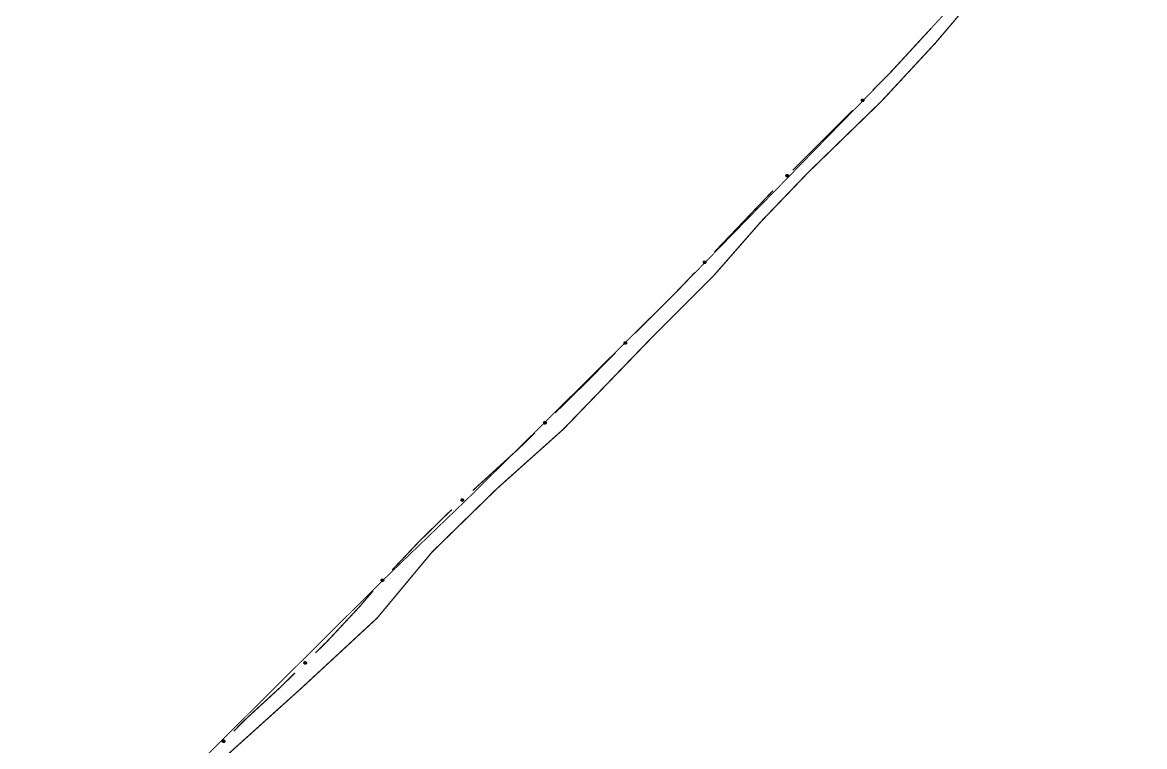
# Model space of a CAD drawing. Extents: x 205150 to 206910, y 4858726 to 4860849.
# Drawn here: x 205154.1 to 205312.7, y 4860130.7 to 4860233 of the extents above; entities that cross this region are included whole.
import ezdxf

# ---------------------------------------------------------------- set-up
doc = ezdxf.new("R2010")
doc.units = 0
doc.header["$LTSCALE"] = 1.5
doc.header["$MEASUREMENT"] = 0
for name, color, linetype in [('LM-LIM-SETOR-FISCAL', 7, 'CONTINUOUS'), ('SV-EIXO-RUA-N-PAV', 6, 'CONTINUOUS'), ('SV-RUA-NAO-PAV-S-GUIA-C-GUIA', 7, 'CONTINUOUS')]:
    doc.layers.add(name, color=color, linetype=linetype)
doc.linetypes.add('Limite', pattern='A,20,-3,[130,ltypeshp.shx,S=6.35,R=0,X=0,Y=0],-3,20', length=46)

msp = doc.modelspace()

# ---------------------------------------------------------------- linework, layer by layer
at = {"layer": 'LM-LIM-SETOR-FISCAL', "linetype": 'Limite', "ltscale": 0.1, "const_width": 0.13, "flags": 128}
msp.add_lwpolyline([(205319.29, 4860270.52), (205308.71, 4860256.67), (205305.78, 4860258.84), (205287.54, 4860237.69), (205276.64, 4860225.85), (205246.75, 4860195.21), (205217.93, 4860166.62), (205205.07, 4860154.22), (205154.16, 4860103.62), (205198.33, 4860053.28), (205217.33, 4860073.87), (205228.31, 4860086.13), (205238.29, 4860095.9), (205249.21, 4860104.33), (205257.45, 4860109.18), (205264.02, 4860112.21), (205279.18, 4860117.77), (205286.26, 4860119.79), (205298.64, 4860121.61), (205309.27, 4860122.88), (205318.87, 4860123.38), (205330.48, 4860123.39), (205348.91, 4860120.43), (205359.29, 4860117.56), (205368.87, 4860113.52), (205387.79, 4860104.36), (205416.55, 4860084.92), (205427.35, 4860072.78), (205437.08, 4860059.62), (205479.77, 4859996.22), (205490.09, 4859981.19), (205507.28, 4859955.95), (205301.82, 4859758.53), (205304.27, 4859754.35), (205308.51, 4859743.48), (205314.17, 4859730.07), (205319.34, 4859714.73), (205318.69, 4859702.13), (205317.26, 4859690.64), (205315.74, 4859682.13), (205314.47, 4859670.89), (205312.89, 4859663.45), (205309.4, 4859652.21), (205307.5, 4859644.78), (205307.82, 4859635.75), (205310.04, 4859627.84), (205314.31, 4859618.34), (205319.85, 4859606.63), (205326.97, 4859596.97), (205332.19, 4859589.73), (205339.8, 4859581.22), (205346.76, 4859572.51), (205354, 4859559.81), (205353.39, 4859552.98), (205353.27, 4859547.01), (205355.22, 4859540.43), (205360.95, 4859533.08), (205371.88, 4859519.43), (205377.63, 4859512.44), (205385.79, 4859503.96), (205396.46, 4859500.67), (205404.7, 4859492.02), (205412.93, 4859478.57), (205420.22, 4859461.9), (205423.63, 4859449.31), (205425.2, 4859433.83), (205427.41, 4859417.81), (205434.87, 4859380.22), (205437.8, 4859372.3), (205447.24, 4859361.81), (205453.54, 4859349.48), (205459.05, 4859329.54), (205466.92, 4859311.43), (205476.36, 4859294.25), (205487.12, 4859281.65), (205492.89, 4859272.47), (205496.57, 4859259.35), (205503.39, 4859250.69), (205510.74, 4859242.04), (205513.88, 4859233.64), (205518.87, 4859225.77), (205525.3, 4859218.82), (205532.12, 4859213.83), (205535.79, 4859207.8), (205538.94, 4859201.5), (205542.88, 4859195.99), (205547.34, 4859189.96), (205548.12, 4859187.59), (205557.31, 4859181.03), (205563.87, 4859170.28), (205572.52, 4859159), (205575.67, 4859152.83), (205573.49, 4859146.26), (205574.41, 4859107.72), (205574.1, 4859102.45), (205570.43, 4859091.7), (205564.13, 4859081.46), (205558.88, 4859071.49), (205553.9, 4859063.1), (205553.9, 4859053.65), (205550.78, 4858995.23), (205582.12, 4858999.84), (205643.48, 4859000.72), (205662.02, 4859003.54), (205723.44, 4859017.98), (205780.86, 4859021.75), (205796.46, 4859023.04), (205822.25, 4859018.37), (205884.61, 4859012.81), (205949.14, 4859010.7), (206010.04, 4859007.01), (206085.77, 4858991.23), (206142.93, 4858964.03), (206222.76, 4858955.8), (206247.48, 4858946.16), (206320.03, 4858923.22), (206357.59, 4858908.6), (206441.35, 4858853.88), (206472.45, 4858825.54), (206535.38, 4858773.37), (206582.46, 4858737.4), (206654.71, 4858791.02), (206678.45, 4858818.8), (206712.51, 4858857.69), (206744.07, 4858897.64), (206751.69, 4858909.49), (206759.23, 4858922.23), (206766.2, 4858935.79), (206774.68, 4858954.45), (206780.86, 4858969.77), (206787.32, 4858989.53), (206795.67, 4859017.91), (206801.34, 4859037.45), (206804.81, 4859048.55), (206810.21, 4859067.25), (206818.72, 4859096.7), (206836.07, 4859155.15), (206846.57, 4859191.69), (206849.26, 4859199.97), (206857.1, 4859228.87), (206879.44, 4859306.63), (206888.86, 4859339.28), (206892.9, 4859355.31), (206898.05, 4859377.14), (206902.33, 4859396.65), (206903.66, 4859403.73), (206904.19, 4859408.48), (206905.69, 4859418.05), (206906.56, 4859427.57), (206907.69, 4859436.73), (206908.51, 4859451.61), (206908.98, 4859469.92), (206908.88, 4859478.27), (206909.31, 4859486.41), (206909.8, 4859503.75), (206908.06, 4859522.53), (206905.79, 4859539.89), (206902.11, 4859560.26), (206898.96, 4859576.34), (206897.7, 4859582.09), (206890.37, 4859608.85), (206880.35, 4859645.11), (206869.65, 4859680.81), (206865.82, 4859696.97), (206853.5, 4859740.64), (206829.42, 4859824.64), (206821, 4859851.39), (206812.97, 4859883.79), (206808.11, 4859900.23), (206792.3, 4859957.48), (206787.8, 4859976.76), (206777.66, 4860010.06), (206765, 4860051.58), (206755.54, 4860085.7), (206750.68, 4860101.63), (206741.17, 4860125.56), (206733.16, 4860141.6), (206724.53, 4860155.76), (206720.58, 4860162.18), (206711.45, 4860176.18), (206701.64, 4860187.46), (206699.72, 4860189.66), (206688, 4860201.91), (206676.62, 4860211.53), (206661.73, 4860222.42), (206647.52, 4860230.3), (206635.25, 4860235.79), (206614.85, 4860243.29), (206606.14, 4860245.65), (206597.68, 4860248), (206583.47, 4860251.01), (206568.95, 4860253.89), (206555.52, 4860256.25), (206536.42, 4860258.75), (206515.07, 4860261.46), (206491.2, 4860264.62), (206461.18, 4860268.88), (206439.8, 4860271.78), (206410.63, 4860276.21), (206388.16, 4860279.36), (206368.66, 4860282.7), (206354.57, 4860286.28), (206341.8, 4860291.58), (206328.08, 4860297.72), (206312.52, 4860304.06), (206285.44, 4860316.18), (206266.75, 4860326.61), (206251.28, 4860335.83), (206233.37, 4860347.73), (206203.78, 4860369), (206190.98, 4860381.36), (206176.1, 4860393.77), (206148.73, 4860420.73), (206131.72, 4860438.15), (206119.93, 4860450.72), (206096.07, 4860474.64), (206079.22, 4860491.32), (206053.65, 4860516.64), (206024.02, 4860544.98), (206003.48, 4860565.32), (205982.61, 4860587.19), (205969.68, 4860601.5), (205947.41, 4860624.23), (205941.47, 4860630.27), (205933.71, 4860637.54), (205921.87, 4860648.63), (205904.16, 4860665.5), (205891.55, 4860678.66), (205883.32, 4860686.89), (205866.07, 4860704.91), (205856.37, 4860714.35), (205825.17, 4860745.55), (205813.99, 4860756.84), (205803.22, 4860767.55), (205796.49, 4860774.25), (205790.73, 4860779.92), (205778.11, 4860792.25), (205767.26, 4860803.09), (205754.34, 4860816.31), (205748.7, 4860822.1), (205743.2, 4860827.74), (205737.56, 4860833.24), (205728.8, 4860841.85), (205722.27, 4860848.82), (205716.69, 4860834.76), (205683.28, 4860785.15), (205648.13, 4860731.52), (205621.03, 4860690.19), (205590.06, 4860643.83), (205580.55, 4860630.3), (205567.6, 4860611.82), (205565.6, 4860608.82), (205469.79, 4860465.73), (205420.74, 4860392.29), (205335.67, 4860262.2), (205321.6, 4860273.55)], close=True, dxfattribs=at)
at = {"layer": 'SV-EIXO-RUA-N-PAV', "const_width": 0.18, "flags": 128}
for points in [[(205276.64, 4860225.85), (205282.47, 4860232.18)], [(205274.24, 4860223.45), (205276.36, 4860225.57)], [(205276.36, 4860225.57), (205276.64, 4860225.85)], [(205262.93, 4860212.14), (205271.41, 4860220.62)], [(205251.87, 4860200.58), (205260.15, 4860209.26)], [(205246.75, 4860195.21), (205249.11, 4860197.68)], [(205240.69, 4860189.13), (205246.34, 4860194.79)], [(205246.34, 4860194.79), (205246.75, 4860195.21)], [(205233.27, 4860181.69), (205237.87, 4860186.3)], [(205229.36, 4860177.84), (205232.92, 4860181.34)], [(205232.92, 4860181.34), (205233.27, 4860181.69)], [(205224.12, 4860172.69), (205226.5, 4860175.03)], [(205223.63, 4860172.25), (205224.12, 4860172.69)], [(205217.72, 4860166.86), (205223.63, 4860172.25)], [(205210.04, 4860159.55), (205214.03, 4860163.48)], [(205214.03, 4860163.48), (205214.08, 4860163.53)], [(205214.08, 4860163.53), (205214.77, 4860164.16)], [(205206.33, 4860155.63), (205209.77, 4860159.26)], [(205209.77, 4860159.26), (205210.04, 4860159.55)], [(205201.77, 4860150.5), (205203.63, 4860152.68)], [(205197.01, 4860145.39), (205201.68, 4860150.4)], [(205201.68, 4860150.4), (205201.77, 4860150.5)], [(205195.47, 4860143.89), (205196.9, 4860145.29)], [(205196.9, 4860145.29), (205197.01, 4860145.39)], [(205190.56, 4860139.08), (205192.61, 4860141.09)], [(205185.78, 4860134.68), (205190.47, 4860138.99)], [(205190.47, 4860138.99), (205190.56, 4860139.08)], [(205185.33, 4860134.24), (205185.78, 4860134.68)], [(205183.92, 4860132.82), (205185.33, 4860134.24)]]:
    msp.add_lwpolyline(points, dxfattribs=at)
at = {"layer": 'SV-EIXO-RUA-N-PAV', "flags": 128}
for points in [[(205272.65, 4860221.99), (205272.82, 4860222.21)], [(205272.65, 4860222.01), (205272.8, 4860222.21)], [(205272.65, 4860222.04), (205272.77, 4860222.2)], [(205272.65, 4860222.06), (205272.76, 4860222.2)], [(205272.65, 4860222.09), (205272.73, 4860222.19)], [(205272.66, 4860221.97), (205272.85, 4860222.21)], [(205272.66, 4860222.1), (205272.72, 4860222.19)], [(205272.67, 4860221.96), (205272.86, 4860222.2)], [(205272.67, 4860221.94), (205272.89, 4860222.2)], [(205272.69, 4860221.93), (205272.9, 4860222.19)], [(205272.7, 4860221.91), (205272.92, 4860222.19)], [(205272.71, 4860221.9), (205272.94, 4860222.17)], [(205272.72, 4860221.89), (205272.95, 4860222.16)], [(205272.74, 4860221.88), (205272.96, 4860222.15)], [(205272.76, 4860221.87), (205272.97, 4860222.14)], [(205272.78, 4860221.87), (205272.98, 4860222.12)], [(205272.8, 4860221.86), (205272.99, 4860222.1)], [(205272.82, 4860221.87), (205272.99, 4860222.08)], [(205272.85, 4860221.86), (205273, 4860222.06)], [(205272.87, 4860221.87), (205272.99, 4860222.03)], [(205272.89, 4860221.87), (205273, 4860222.01)], [(205272.91, 4860221.88), (205272.99, 4860221.99)], [(205272.92, 4860221.89), (205272.99, 4860221.97)], [(205261.98, 4860211.35), (205262.13, 4860211.55)], [(205261.98, 4860211.38), (205262.11, 4860211.54)], [(205261.98, 4860211.4), (205262.09, 4860211.54)], [(205261.99, 4860211.33), (205262.16, 4860211.55)], [(205261.99, 4860211.31), (205262.18, 4860211.55)], [(205261.99, 4860211.42), (205262.07, 4860211.52)], [(205261.99, 4860211.44), (205262.06, 4860211.52)], [(205262.01, 4860211.3), (205262.2, 4860211.54)], [(205262.01, 4860211.28), (205262.22, 4860211.54)], [(205262.02, 4860211.27), (205262.24, 4860211.53)], [(205262.03, 4860211.25), (205262.26, 4860211.52)], [(205262.05, 4860211.24), (205262.27, 4860211.51)], [(205262.06, 4860211.23), (205262.28, 4860211.5)], [(205262.08, 4860211.22), (205262.29, 4860211.48)], [(205262.09, 4860211.21), (205262.31, 4860211.47)], [(205262.12, 4860211.2), (205262.31, 4860211.45)], [(205262.13, 4860211.2), (205262.32, 4860211.44)], [(205262.16, 4860211.2), (205262.33, 4860211.42)], [(205262.18, 4860211.2), (205262.33, 4860211.4)], [(205262.21, 4860211.21), (205262.33, 4860211.37)], [(205262.22, 4860211.21), (205262.33, 4860211.35)], [(205262.24, 4860211.22), (205262.32, 4860211.32)], [(205262.26, 4860211.23), (205262.32, 4860211.31)], [(205250.31, 4860199.1), (205250.45, 4860199.3)], [(205250.31, 4860199.13), (205250.43, 4860199.29)], [(205250.31, 4860199.15), (205250.41, 4860199.29)], [(205250.31, 4860199.17), (205250.39, 4860199.28)], [(205250.32, 4860199.06), (205250.5, 4860199.31)], [(205250.32, 4860199.08), (205250.48, 4860199.3)], [(205250.32, 4860199.19), (205250.38, 4860199.27)], [(205250.33, 4860199.05), (205250.52, 4860199.3)], [(205250.34, 4860199.03), (205250.54, 4860199.29)], [(205250.35, 4860199.02), (205250.56, 4860199.28)], [(205250.36, 4860199), (205250.58, 4860199.28)], [(205250.38, 4860198.99), (205250.59, 4860199.26)], [(205250.39, 4860198.98), (205250.61, 4860199.26)], [(205250.41, 4860198.97), (205250.62, 4860199.24)], [(205250.42, 4860198.96), (205250.63, 4860199.23)], [(205250.44, 4860198.96), (205250.63, 4860199.21)], [(205250.46, 4860198.95), (205250.65, 4860199.2)], [(205250.49, 4860198.96), (205250.65, 4860199.17)], [(205250.51, 4860198.95), (205250.66, 4860199.16)], [(205250.53, 4860198.97), (205250.65, 4860199.13)], [(205250.55, 4860198.97), (205250.66, 4860199.11)], [(205250.57, 4860198.98), (205250.65, 4860199.08)], [(205250.58, 4860198.98), (205250.65, 4860199.07)], [(205239.1, 4860187.69), (205239.25, 4860187.89)], [(205239.1, 4860187.71), (205239.22, 4860187.88)], [(205239.1, 4860187.74), (205239.21, 4860187.88)], [(205239.1, 4860187.76), (205239.19, 4860187.86)], [(205239.11, 4860187.65), (205239.3, 4860187.89)], [(205239.11, 4860187.67), (205239.27, 4860187.88)], [(205239.11, 4860187.78), (205239.18, 4860187.86)], [(205239.12, 4860187.63), (205239.31, 4860187.88)], [(205239.13, 4860187.61), (205239.34, 4860187.88)], [(205239.14, 4860187.6), (205239.35, 4860187.87)], [(205239.15, 4860187.59), (205239.37, 4860187.86)], [(205239.17, 4860187.58), (205239.39, 4860187.85)], [(205239.18, 4860187.56), (205239.4, 4860187.84)], [(205239.2, 4860187.56), (205239.41, 4860187.82)], [(205239.21, 4860187.55), (205239.42, 4860187.81)], [(205239.23, 4860187.54), (205239.43, 4860187.79)], [(205239.25, 4860187.54), (205239.44, 4860187.78)], [(205239.28, 4860187.54), (205239.44, 4860187.75)], [(205239.3, 4860187.54), (205239.45, 4860187.74)], [(205239.32, 4860187.55), (205239.44, 4860187.71)], [(205239.34, 4860187.55), (205239.45, 4860187.69)], [(205239.36, 4860187.56), (205239.44, 4860187.66)], [(205239.37, 4860187.56), (205239.44, 4860187.65)], [(205227.75, 4860176.41), (205227.9, 4860176.61)], [(205227.75, 4860176.44), (205227.88, 4860176.6)], [(205227.75, 4860176.46), (205227.86, 4860176.6)], [(205227.75, 4860176.48), (205227.84, 4860176.58)], [(205227.76, 4860176.39), (205227.92, 4860176.61)], [(205227.76, 4860176.37), (205227.95, 4860176.61)], [(205227.76, 4860176.5), (205227.83, 4860176.58)], [(205227.77, 4860176.36), (205227.97, 4860176.6)], [(205227.78, 4860176.34), (205227.99, 4860176.6)], [(205227.79, 4860176.33), (205228, 4860176.59)], [(205227.8, 4860176.31), (205228.02, 4860176.58)], [(205227.81, 4860176.3), (205228.04, 4860176.57)], [(205227.83, 4860176.29), (205228.05, 4860176.56)], [(205227.84, 4860176.28), (205228.06, 4860176.54)], [(205227.86, 4860176.27), (205228.07, 4860176.53)], [(205227.88, 4860176.27), (205228.08, 4860176.51)], [(205227.9, 4860176.26), (205228.09, 4860176.5)], [(205227.92, 4860176.26), (205228.09, 4860176.48)], [(205227.95, 4860176.26), (205228.1, 4860176.46)], [(205227.97, 4860176.27), (205228.09, 4860176.43)], [(205227.99, 4860176.27), (205228.1, 4860176.41)], [(205228.01, 4860176.28), (205228.09, 4860176.38)], [(205228.02, 4860176.29), (205228.09, 4860176.37)], [(205216.06, 4860165.49), (205216.22, 4860165.69)], [(205216.07, 4860165.47), (205216.25, 4860165.68)], [(205216.07, 4860165.45), (205216.27, 4860165.68)], [(205216.07, 4860165.52), (205216.2, 4860165.68)], [(205216.07, 4860165.54), (205216.18, 4860165.68)], [(205216.07, 4860165.57), (205216.16, 4860165.66)], [(205216.08, 4860165.44), (205216.29, 4860165.67)], [(205216.08, 4860165.58), (205216.15, 4860165.66)], [(205216.09, 4860165.42), (205216.31, 4860165.67)], [(205216.1, 4860165.41), (205216.32, 4860165.66)], [(205216.11, 4860165.39), (205216.35, 4860165.65)], [(205216.13, 4860165.38), (205216.36, 4860165.64)], [(205216.14, 4860165.37), (205216.37, 4860165.63)], [(205216.15, 4860165.36), (205216.38, 4860165.61)], [(205216.17, 4860165.35), (205216.39, 4860165.6)], [(205216.19, 4860165.34), (205216.4, 4860165.58)], [(205216.21, 4860165.34), (205216.41, 4860165.57)], [(205216.23, 4860165.34), (205216.41, 4860165.54)], [(205216.26, 4860165.33), (205216.42, 4860165.52)], [(205216.28, 4860165.34), (205216.41, 4860165.49)], [(205216.3, 4860165.34), (205216.41, 4860165.48)], [(205216.32, 4860165.35), (205216.4, 4860165.45)], [(205216.33, 4860165.36), (205216.4, 4860165.43)], [(205204.78, 4860154.13), (205204.94, 4860154.35)], [(205204.78, 4860154.15), (205204.92, 4860154.35)], [(205204.78, 4860154.18), (205204.9, 4860154.34)], [(205204.78, 4860154.2), (205204.88, 4860154.34)], [(205204.78, 4860154.22), (205204.86, 4860154.32)], [(205204.78, 4860154.24), (205204.85, 4860154.32)], [(205204.79, 4860154.11), (205204.97, 4860154.35)], [(205204.8, 4860154.09), (205204.99, 4860154.35)], [(205204.81, 4860154.08), (205205.01, 4860154.34)], [(205204.82, 4860154.07), (205205.02, 4860154.33)], [(205204.83, 4860154.05), (205205.05, 4860154.33)], [(205204.85, 4860154.04), (205205.06, 4860154.31)], [(205204.86, 4860154.03), (205205.07, 4860154.31)], [(205204.88, 4860154.02), (205205.08, 4860154.29)], [(205204.89, 4860154.01), (205205.1, 4860154.28)], [(205204.91, 4860154.01), (205205.1, 4860154.26)], [(205204.93, 4860154), (205205.11, 4860154.25)], [(205204.96, 4860154.01), (205205.12, 4860154.22)], [(205204.98, 4860154), (205205.13, 4860154.21)], [(205205, 4860154.01), (205205.12, 4860154.18)], [(205205.02, 4860154.01), (205205.13, 4860154.16)], [(205205.04, 4860154.03), (205205.12, 4860154.13)], [(205205.05, 4860154.03), (205205.12, 4860154.12)], [(205193.86, 4860142.47), (205194.01, 4860142.67)], [(205193.86, 4860142.49), (205193.99, 4860142.65)], [(205193.86, 4860142.52), (205193.97, 4860142.65)], [(205193.87, 4860142.43), (205194.06, 4860142.67)], [(205193.87, 4860142.45), (205194.04, 4860142.66)], [(205193.87, 4860142.54), (205193.95, 4860142.64)], [(205193.87, 4860142.56), (205193.94, 4860142.64)], [(205193.88, 4860142.41), (205194.08, 4860142.66)], [(205193.89, 4860142.39), (205194.1, 4860142.65)], [(205193.9, 4860142.38), (205194.12, 4860142.64)], [(205193.91, 4860142.37), (205194.14, 4860142.64)], [(205193.93, 4860142.36), (205194.15, 4860142.62)], [(205193.94, 4860142.34), (205194.16, 4860142.61)], [(205193.96, 4860142.34), (205194.17, 4860142.6)], [(205193.97, 4860142.32), (205194.19, 4860142.59)], [(205193.99, 4860142.32), (205194.19, 4860142.57)], [(205194.01, 4860142.32), (205194.2, 4860142.55)], [(205194.04, 4860142.32), (205194.21, 4860142.53)], [(205194.06, 4860142.31), (205194.21, 4860142.51)], [(205194.08, 4860142.32), (205194.21, 4860142.48)], [(205194.1, 4860142.32), (205194.21, 4860142.46)], [(205194.12, 4860142.34), (205194.2, 4860142.44)], [(205194.13, 4860142.34), (205194.2, 4860142.42)], [(205182.32, 4860131.39), (205182.47, 4860131.59)], [(205182.32, 4860131.41), (205182.45, 4860131.58)], [(205182.32, 4860131.44), (205182.43, 4860131.58)], [(205182.33, 4860131.34), (205182.52, 4860131.59)], [(205182.33, 4860131.36), (205182.49, 4860131.58)], [(205182.33, 4860131.46), (205182.41, 4860131.56)], [(205182.33, 4860131.48), (205182.4, 4860131.56)], [(205182.34, 4860131.33), (205182.54, 4860131.58)], [(205182.35, 4860131.31), (205182.56, 4860131.57)], [(205182.36, 4860131.3), (205182.58, 4860131.56)], [(205182.37, 4860131.29), (205182.6, 4860131.56)], [(205182.39, 4860131.28), (205182.61, 4860131.54)], [(205182.4, 4860131.26), (205182.62, 4860131.54)], [(205182.42, 4860131.26), (205182.63, 4860131.52)], [(205182.43, 4860131.24), (205182.65, 4860131.51)], [(205182.45, 4860131.24), (205182.65, 4860131.49)], [(205182.47, 4860131.24), (205182.66, 4860131.48)], [(205182.5, 4860131.24), (205182.67, 4860131.45)], [(205182.52, 4860131.24), (205182.67, 4860131.43)], [(205182.54, 4860131.25), (205182.67, 4860131.4)], [(205182.56, 4860131.25), (205182.67, 4860131.39)], [(205182.58, 4860131.26), (205182.66, 4860131.36)], [(205182.59, 4860131.26), (205182.66, 4860131.34)]]:
    msp.add_lwpolyline(points, dxfattribs=at)
for points in [[(205272.65, 4860222.01), (205272.65, 4860222.06), (205272.66, 4860222.1), (205272.67, 4860222.14), (205272.7, 4860222.16), (205272.72, 4860222.19), (205272.76, 4860222.2), (205272.8, 4860222.21), (205272.85, 4860222.21), (205272.89, 4860222.2), (205272.92, 4860222.19), (205272.95, 4860222.16), (205272.97, 4860222.14), (205272.99, 4860222.1), (205273, 4860222.06), (205273, 4860222.01), (205272.99, 4860221.97), (205272.97, 4860221.94), (205272.95, 4860221.91), (205272.92, 4860221.89), (205272.89, 4860221.87), (205272.85, 4860221.86), (205272.8, 4860221.86), (205272.76, 4860221.87), (205272.72, 4860221.89), (205272.7, 4860221.91), (205272.67, 4860221.94), (205272.66, 4860221.97), (205272.65, 4860222.01)], [(205261.98, 4860211.35), (205261.98, 4860211.4), (205261.99, 4860211.44), (205262.01, 4860211.47), (205262.03, 4860211.5), (205262.06, 4860211.52), (205262.09, 4860211.54), (205262.13, 4860211.55), (205262.18, 4860211.55), (205262.22, 4860211.54), (205262.26, 4860211.52), (205262.28, 4860211.5), (205262.31, 4860211.47), (205262.32, 4860211.44), (205262.33, 4860211.4), (205262.33, 4860211.35), (205262.32, 4860211.31), (205262.31, 4860211.28), (205262.28, 4860211.25), (205262.26, 4860211.23), (205262.22, 4860211.21), (205262.18, 4860211.2), (205262.13, 4860211.2), (205262.09, 4860211.21), (205262.06, 4860211.23), (205262.03, 4860211.25), (205262.01, 4860211.28), (205261.99, 4860211.31), (205261.98, 4860211.35)], [(205250.31, 4860199.1), (205250.31, 4860199.15), (205250.32, 4860199.19), (205250.33, 4860199.22), (205250.36, 4860199.25), (205250.38, 4860199.27), (205250.41, 4860199.29), (205250.45, 4860199.3), (205250.5, 4860199.31), (205250.54, 4860199.29), (205250.58, 4860199.28), (205250.61, 4860199.26), (205250.63, 4860199.23), (205250.65, 4860199.2), (205250.66, 4860199.16), (205250.66, 4860199.11), (205250.65, 4860199.07), (205250.63, 4860199.03), (205250.61, 4860199.01), (205250.58, 4860198.98), (205250.55, 4860198.97), (205250.51, 4860198.95), (205250.46, 4860198.95), (205250.42, 4860198.96), (205250.39, 4860198.98), (205250.36, 4860199), (205250.34, 4860199.03), (205250.32, 4860199.06), (205250.31, 4860199.1)], [(205239.1, 4860187.69), (205239.1, 4860187.74), (205239.11, 4860187.78), (205239.13, 4860187.81), (205239.15, 4860187.84), (205239.18, 4860187.86), (205239.21, 4860187.88), (205239.25, 4860187.89), (205239.3, 4860187.89), (205239.34, 4860187.88), (205239.37, 4860187.86), (205239.4, 4860187.84), (205239.42, 4860187.81), (205239.44, 4860187.78), (205239.45, 4860187.74), (205239.45, 4860187.69), (205239.44, 4860187.65), (205239.42, 4860187.61), (205239.4, 4860187.59), (205239.37, 4860187.56), (205239.34, 4860187.55), (205239.3, 4860187.54), (205239.25, 4860187.54), (205239.21, 4860187.55), (205239.18, 4860187.56), (205239.15, 4860187.59), (205239.13, 4860187.61), (205239.11, 4860187.65), (205239.1, 4860187.69)], [(205227.75, 4860176.41), (205227.75, 4860176.46), (205227.76, 4860176.5), (205227.78, 4860176.54), (205227.8, 4860176.56), (205227.83, 4860176.58), (205227.86, 4860176.6), (205227.9, 4860176.61), (205227.95, 4860176.61), (205227.99, 4860176.6), (205228.02, 4860176.58), (205228.05, 4860176.56), (205228.07, 4860176.53), (205228.09, 4860176.5), (205228.1, 4860176.46), (205228.1, 4860176.41), (205228.09, 4860176.37), (205228.07, 4860176.34), (205228.05, 4860176.31), (205228.02, 4860176.29), (205227.99, 4860176.27), (205227.95, 4860176.26), (205227.9, 4860176.26), (205227.86, 4860176.27), (205227.83, 4860176.29), (205227.8, 4860176.31), (205227.78, 4860176.34), (205227.76, 4860176.37), (205227.75, 4860176.41)], [(205216.06, 4860165.49), (205216.07, 4860165.54), (205216.08, 4860165.58), (205216.1, 4860165.61), (205216.12, 4860165.64), (205216.15, 4860165.66), (205216.18, 4860165.68), (205216.22, 4860165.69), (205216.27, 4860165.68), (205216.31, 4860165.67), (205216.35, 4860165.65), (205216.37, 4860165.63), (205216.39, 4860165.6), (205216.41, 4860165.57), (205216.42, 4860165.52), (205216.41, 4860165.48), (205216.4, 4860165.43), (205216.38, 4860165.4), (205216.36, 4860165.38), (205216.33, 4860165.36), (205216.3, 4860165.34), (205216.26, 4860165.33), (205216.21, 4860165.34), (205216.17, 4860165.35), (205216.14, 4860165.37), (205216.11, 4860165.39), (205216.09, 4860165.42), (205216.07, 4860165.45), (205216.06, 4860165.49)], [(205204.78, 4860154.15), (205204.78, 4860154.2), (205204.78, 4860154.24), (205204.8, 4860154.27), (205204.82, 4860154.3), (205204.85, 4860154.32), (205204.88, 4860154.34), (205204.92, 4860154.35), (205204.97, 4860154.35), (205205.01, 4860154.34), (205205.05, 4860154.33), (205205.07, 4860154.31), (205205.1, 4860154.28), (205205.11, 4860154.25), (205205.13, 4860154.21), (205205.13, 4860154.16), (205205.12, 4860154.12), (205205.1, 4860154.08), (205205.08, 4860154.06), (205205.05, 4860154.03), (205205.02, 4860154.01), (205204.98, 4860154), (205204.93, 4860154), (205204.89, 4860154.01), (205204.86, 4860154.03), (205204.83, 4860154.05), (205204.81, 4860154.08), (205204.79, 4860154.11), (205204.78, 4860154.15)], [(205193.86, 4860142.47), (205193.86, 4860142.52), (205193.87, 4860142.56), (205193.89, 4860142.59), (205193.91, 4860142.62), (205193.94, 4860142.64), (205193.97, 4860142.65), (205194.01, 4860142.67), (205194.06, 4860142.67), (205194.1, 4860142.65), (205194.14, 4860142.64), (205194.16, 4860142.61), (205194.19, 4860142.59), (205194.2, 4860142.55), (205194.21, 4860142.51), (205194.21, 4860142.46), (205194.2, 4860142.42), (205194.18, 4860142.39), (205194.16, 4860142.36), (205194.13, 4860142.34), (205194.1, 4860142.32), (205194.06, 4860142.31), (205194.01, 4860142.32), (205193.97, 4860142.32), (205193.94, 4860142.34), (205193.91, 4860142.37), (205193.89, 4860142.39), (205193.87, 4860142.43), (205193.86, 4860142.47)], [(205182.32, 4860131.39), (205182.32, 4860131.44), (205182.33, 4860131.48), (205182.35, 4860131.51), (205182.37, 4860131.54), (205182.4, 4860131.56), (205182.43, 4860131.58), (205182.47, 4860131.59), (205182.52, 4860131.59), (205182.56, 4860131.57), (205182.6, 4860131.56), (205182.62, 4860131.54), (205182.65, 4860131.51), (205182.66, 4860131.48), (205182.67, 4860131.43), (205182.67, 4860131.39), (205182.66, 4860131.34), (205182.64, 4860131.31), (205182.62, 4860131.29), (205182.59, 4860131.26), (205182.56, 4860131.25), (205182.52, 4860131.24), (205182.47, 4860131.24), (205182.43, 4860131.24), (205182.4, 4860131.26), (205182.37, 4860131.29), (205182.35, 4860131.31), (205182.33, 4860131.34), (205182.32, 4860131.39)]]:
    msp.add_lwpolyline(points, close=True, dxfattribs=at)
at = {"layer": 'SV-RUA-NAO-PAV-S-GUIA-C-GUIA', "const_width": 0.18, "flags": 128}
msp.add_lwpolyline([(205199.74, 4860058.63), (205195.98, 4860058.76), (205189.17, 4860065.35), (205182.65, 4860072.64), (205175.55, 4860081), (205166.46, 4860091.74), (205159.94, 4860099.08), (205157.08, 4860105.41), (205162.37, 4860110.81), (205170.99, 4860118.34), (205179.41, 4860126.22), (205193.53, 4860138.95), (205204.22, 4860148.85), (205211.98, 4860158.18), (205221.18, 4860167.17), (205230.5, 4860175.51), (205237.88, 4860183.16), (205242.71, 4860188.17), (205251.92, 4860197.41), (205258.49, 4860204.92), (205265.07, 4860211.78), (205275.44, 4860221.86), (205283.11, 4860230.14), (205290.78, 4860239.18)], dxfattribs=at)

doc.saveas('drawing.dxf')
